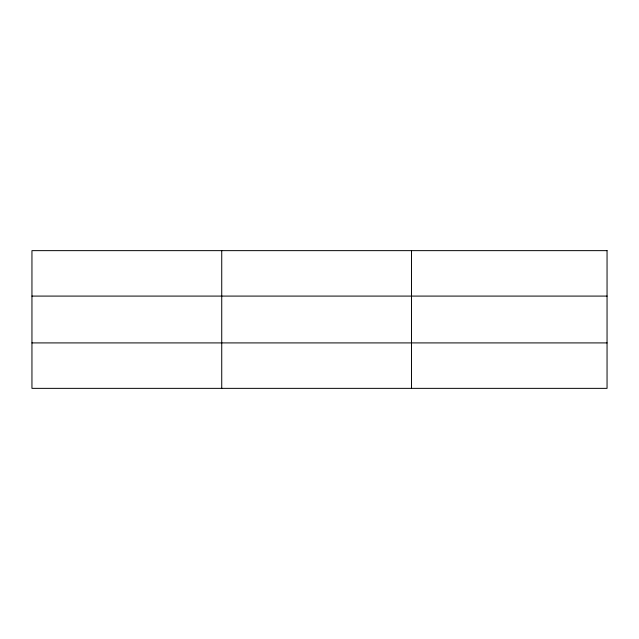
<?xml version="1.0" encoding="UTF-8"?>
<svg xmlns="http://www.w3.org/2000/svg" width="639" height="639" viewBox="0 0 639 639"><rect width="100%" height="100%" fill="white"/><g stroke="black" fill="none" stroke-linecap="round" stroke-linejoin="round"><path stroke-width="0.96" d="M221.733 388.36L221.733 250.64M411.516 388.36L411.516 250.64M31.95 296.089L607.05 296.089M31.95 342.911L607.05 342.911M607.05 250.64L607.05 388.36L31.95 388.36L31.95 250.64L607.05 250.64"/></g></svg>
